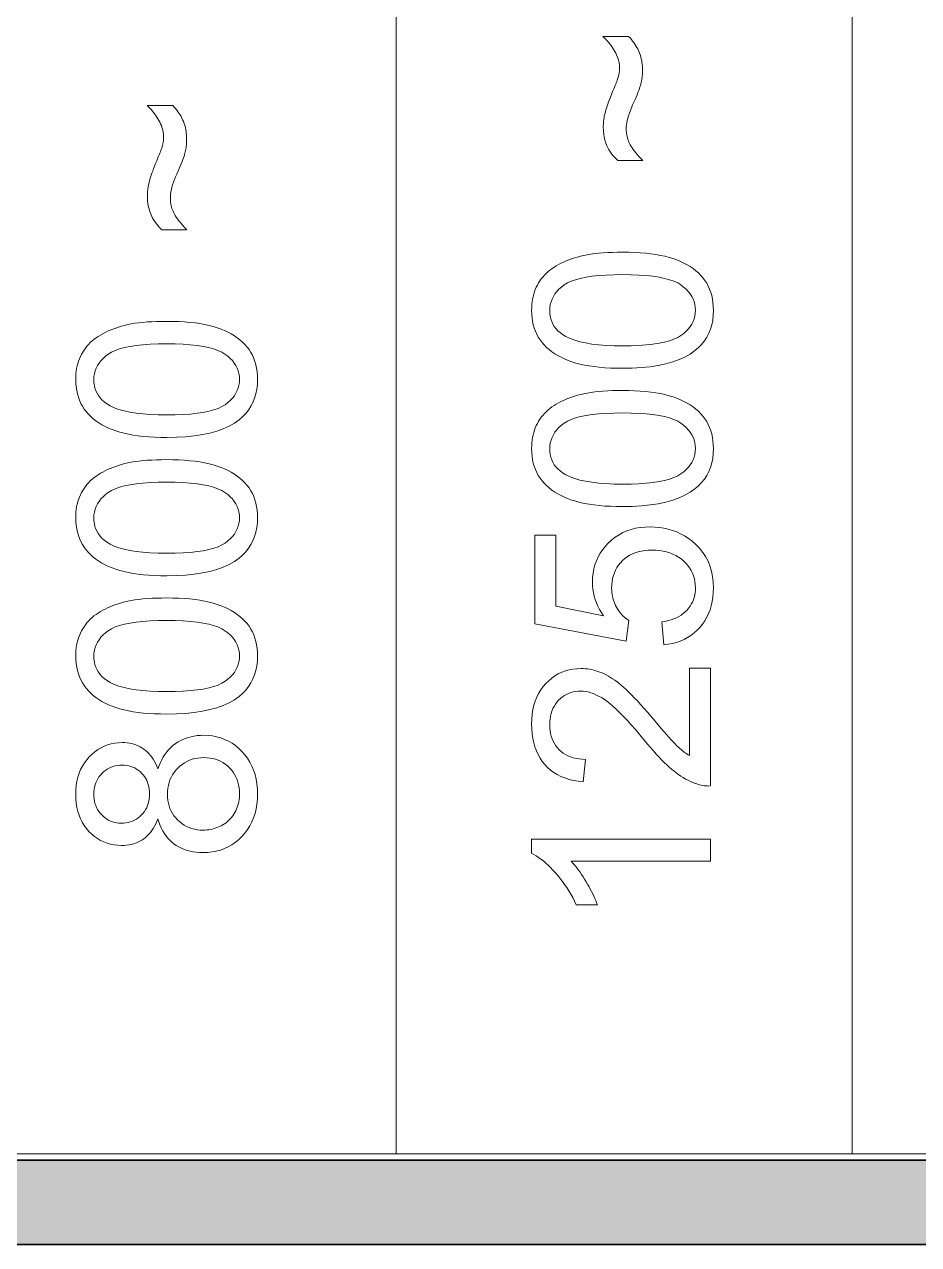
# Model space of a CAD drawing. Extents: x 23 to 417, y 3 to 294.
# Drawn here: x 208.23 to 213.25, y 9.76 to 16.62 of the extents above; entities that cross this region are included whole.
import ezdxf

# ---------------------------------------------------------------- set-up
doc = ezdxf.new("R2010")
doc.units = 0

msp = doc.modelspace()

# ---------------------------------------------------------------- linework, layer by layer
at = {"color": 7, "lineweight": 13}
for p, q in [((210.3165, 10.2717), (210.3165, 50.2717)), ((212.8772, 10.2717), (212.8772, 50.2717)), ((176.4666, 10.2717), (230.8022, 10.2717))]:
    msp.add_line(p, q, dxfattribs=at)
at = {"color": 7, "lineweight": 35}
for p, q in [((30.2375, 10.2375), (409.7625, 10.2375)), ((410.2375, 9.7625), (29.7625, 9.7625))]:
    msp.add_line(p, q, dxfattribs=at)
at = {"color": 7, "lineweight": 13}
for points in [[(211.7012, 15.8515), (211.5614, 15.8515), (211.5458, 15.8664), (211.5319, 15.8823), (211.5196, 15.899), (211.509, 15.9166), (211.5, 15.9351), (211.4926, 15.9545), (211.4869, 15.9748), (211.4828, 15.996), (211.4803, 16.0182), (211.4795, 16.0412), (211.4796, 16.0494), (211.48, 16.0577), (211.4806, 16.0661), (211.4814, 16.0746), (211.4825, 16.0831), (211.4838, 16.0918), (211.4854, 16.1005), (211.4872, 16.1093), (211.4892, 16.1182), (211.4914, 16.1271), (211.4941, 16.1365), (211.4972, 16.1467), (211.5007, 16.1576), (211.5048, 16.1692), (211.5093, 16.1817), (211.5142, 16.1949), (211.5197, 16.2089), (211.5256, 16.2236), (211.532, 16.2391), (211.5388, 16.2554), (211.5427, 16.2645), (211.5462, 16.2732), (211.5495, 16.2815), (211.5525, 16.2892), (211.5552, 16.2965), (211.5577, 16.3034), (211.5599, 16.3097), (211.5618, 16.3156), (211.5634, 16.321), (211.5648, 16.326), (211.5659, 16.3307), (211.567, 16.3354), (211.5679, 16.3401), (211.5687, 16.3448), (211.5694, 16.3496), (211.5699, 16.3543), (211.5704, 16.3591), (211.5707, 16.3638), (211.5708, 16.3686), (211.5709, 16.3734), (211.5706, 16.3823), (211.5699, 16.3912), (211.5685, 16.4002), (211.5667, 16.4093), (211.5643, 16.4185), (211.5613, 16.4277), (211.5579, 16.4369), (211.5539, 16.4463), (211.5494, 16.4557), (211.5443, 16.4651), (211.5388, 16.4745), (211.5331, 16.4837), (211.5271, 16.4926), (211.5208, 16.5013), (211.5143, 16.5099), (211.5075, 16.5182), (211.5004, 16.5263), (211.493, 16.5342), (211.4854, 16.5419), (211.4775, 16.5494), (211.6221, 16.5494), (211.63, 16.5406), (211.6375, 16.5318), (211.6446, 16.5231), (211.6512, 16.5143), (211.6574, 16.5054), (211.6631, 16.4966), (211.6683, 16.4877), (211.6732, 16.4788), (211.6775, 16.4699), (211.6814, 16.461), (211.6849, 16.452), (211.688, 16.4427), (211.6908, 16.4332), (211.6932, 16.4235), (211.6952, 16.4135), (211.6969, 16.4033), (211.6982, 16.393), (211.6991, 16.3823), (211.6996, 16.3715), (211.6998, 16.3604), (211.6997, 16.3523), (211.6994, 16.3442), (211.699, 16.3362), (211.6983, 16.3283), (211.6974, 16.3204), (211.6964, 16.3126), (211.6952, 16.3049), (211.6937, 16.2973), (211.6921, 16.2898), (211.6903, 16.2823), (211.6881, 16.2744), (211.6854, 16.2657), (211.6822, 16.2561), (211.6784, 16.2456), (211.6741, 16.2342), (211.6693, 16.222), (211.6639, 16.2089), (211.658, 16.1949), (211.6516, 16.18), (211.6446, 16.1643), (211.6377, 16.1484), (211.6316, 16.133), (211.6261, 16.1182), (211.6214, 16.1039), (211.6175, 16.0902), (211.6142, 16.077), (211.6117, 16.0643), (211.6099, 16.0522), (211.6088, 16.0406), (211.6084, 16.0296), (211.6086, 16.0209), (211.6092, 16.0123), (211.6101, 16.0038), (211.6114, 15.9955), (211.6131, 15.9872), (211.6152, 15.979), (211.6176, 15.971), (211.6204, 15.963), (211.6236, 15.9551), (211.6272, 15.9474), (211.6313, 15.9395), (211.6362, 15.9312), (211.6417, 15.9226), (211.648, 15.9135), (211.6551, 15.9041), (211.6628, 15.8944), (211.6713, 15.8842), (211.6806, 15.8737), (211.6905, 15.8628)], [(209.1405, 15.4631), (209.0007, 15.4631), (208.9851, 15.478), (208.9712, 15.4938), (208.9589, 15.5105), (208.9483, 15.5281), (208.9393, 15.5466), (208.9319, 15.566), (208.9262, 15.5864), (208.9221, 15.6076), (208.9196, 15.6297), (208.9188, 15.6527), (208.9189, 15.6609), (208.9193, 15.6692), (208.9199, 15.6776), (208.9207, 15.6861), (208.9218, 15.6946), (208.9231, 15.7033), (208.9246, 15.712), (208.9264, 15.7208), (208.9285, 15.7297), (208.9307, 15.7386), (208.9333, 15.748), (208.9364, 15.7582), (208.94, 15.7691), (208.944, 15.7808), (208.9485, 15.7932), (208.9535, 15.8064), (208.959, 15.8204), (208.9649, 15.8351), (208.9713, 15.8506), (208.9781, 15.8669), (208.982, 15.8761), (208.9855, 15.8848), (208.9888, 15.893), (208.9918, 15.9008), (208.9945, 15.9081), (208.997, 15.9149), (208.9991, 15.9212), (209.0011, 15.9271), (209.0027, 15.9325), (209.0041, 15.9375), (209.0052, 15.9422), (209.0063, 15.9469), (209.0072, 15.9516), (209.008, 15.9564), (209.0087, 15.9611), (209.0092, 15.9658), (209.0096, 15.9706), (209.0099, 15.9754), (209.0101, 15.9801), (209.0102, 15.9849), (209.0099, 15.9938), (209.0091, 16.0028), (209.0078, 16.0118), (209.0059, 16.0209), (209.0036, 16.03), (209.0006, 16.0392), (208.9972, 16.0485), (208.9932, 16.0578), (208.9886, 16.0672), (208.9836, 16.0766), (208.9781, 16.086), (208.9724, 16.0952), (208.9664, 16.1041), (208.9601, 16.1129), (208.9536, 16.1214), (208.9468, 16.1297), (208.9397, 16.1378), (208.9323, 16.1457), (208.9247, 16.1534), (208.9167, 16.1609), (209.0614, 16.1609), (209.0693, 16.1521), (209.0768, 16.1434), (209.0839, 16.1346), (209.0905, 16.1258), (209.0967, 16.117), (209.1024, 16.1081), (209.1076, 16.0993), (209.1124, 16.0904), (209.1168, 16.0815), (209.1207, 16.0725), (209.1242, 16.0635), (209.1273, 16.0542), (209.1301, 16.0447), (209.1325, 16.035), (209.1345, 16.0251), (209.1362, 16.0149), (209.1375, 16.0045), (209.1384, 15.9939), (209.1389, 15.983), (209.1391, 15.9719), (209.139, 15.9638), (209.1387, 15.9557), (209.1383, 15.9477), (209.1376, 15.9398), (209.1367, 15.9319), (209.1357, 15.9242), (209.1344, 15.9165), (209.133, 15.9088), (209.1314, 15.9013), (209.1296, 15.8938), (209.1274, 15.886), (209.1247, 15.8772), (209.1214, 15.8676), (209.1177, 15.8571), (209.1134, 15.8457), (209.1085, 15.8335), (209.1032, 15.8204), (209.0973, 15.8064), (209.0908, 15.7915), (209.0839, 15.7758), (209.077, 15.7599), (209.0709, 15.7446), (209.0654, 15.7297), (209.0607, 15.7155), (209.0567, 15.7017), (209.0535, 15.6885), (209.051, 15.6759), (209.0492, 15.6637), (209.0481, 15.6521), (209.0477, 15.6411), (209.0479, 15.6324), (209.0485, 15.6238), (209.0494, 15.6154), (209.0507, 15.607), (209.0524, 15.5987), (209.0545, 15.5906), (209.0569, 15.5825), (209.0597, 15.5745), (209.0629, 15.5667), (209.0665, 15.5589), (209.0706, 15.551), (209.0754, 15.5427), (209.081, 15.5341), (209.0873, 15.5251), (209.0944, 15.5157), (209.1021, 15.5059), (209.1106, 15.4958), (209.1198, 15.4852), (209.1298, 15.4743)], [(211.588, 14.6851), (211.5532, 14.6855), (211.5198, 14.6866), (211.4878, 14.6884), (211.4572, 14.6909), (211.4279, 14.6942), (211.4001, 14.6982), (211.3736, 14.703), (211.3485, 14.7085), (211.3248, 14.7147), (211.3025, 14.7216), (211.2814, 14.7292), (211.2612, 14.7376), (211.2421, 14.7467), (211.2239, 14.7565), (211.2067, 14.767), (211.1906, 14.7782), (211.1754, 14.7901), (211.1612, 14.8027), (211.1479, 14.816), (211.1357, 14.83), (211.1246, 14.8448), (211.1146, 14.8603), (211.1058, 14.8766), (211.0982, 14.8936), (211.0917, 14.9113), (211.0864, 14.9298), (211.0823, 14.949), (211.0794, 14.969), (211.0776, 14.9897), (211.0771, 15.0112), (211.0774, 15.0271), (211.0784, 15.0426), (211.08, 15.0577), (211.0822, 15.0724), (211.0852, 15.0867), (211.0887, 15.1006), (211.0929, 15.1141), (211.0978, 15.1273), (211.1033, 15.14), (211.1095, 15.1524), (211.1162, 15.1643), (211.1236, 15.1758), (211.1315, 15.1869), (211.14, 15.1975), (211.149, 15.2078), (211.1586, 15.2176), (211.1689, 15.227), (211.1796, 15.236), (211.191, 15.2445), (211.2029, 15.2526), (211.2154, 15.2604), (211.2284, 15.2678), (211.2419, 15.2748), (211.256, 15.2815), (211.2706, 15.2879), (211.2857, 15.294), (211.3014, 15.2997), (211.3176, 15.305), (211.3344, 15.31), (211.3516, 15.3147), (211.3698, 15.319), (211.3891, 15.3228), (211.4097, 15.3262), (211.4315, 15.3291), (211.4545, 15.3316), (211.4788, 15.3336), (211.5042, 15.3352), (211.5309, 15.3363), (211.5588, 15.337), (211.588, 15.3372), (211.6225, 15.3368), (211.6557, 15.3358), (211.6875, 15.334), (211.7179, 15.3314), (211.747, 15.3282), (211.7747, 15.3242), (211.8011, 15.3195), (211.8261, 15.3141), (211.8498, 15.3079), (211.8721, 15.3011), (211.8932, 15.2935), (211.9134, 15.2852), (211.9325, 15.2761), (211.9507, 15.2664), (211.9679, 15.256), (211.9841, 15.2448), (211.9994, 15.2329), (212.0136, 15.2203), (212.0269, 15.207), (212.0392, 15.1929), (212.0504, 15.1782), (212.0604, 15.1626), (212.0693, 15.1464), (212.077, 15.1293), (212.0835, 15.1115), (212.0888, 15.093), (212.0929, 15.0736), (212.0958, 15.0536), (212.0976, 15.0327), (212.0982, 15.0112), (212.0972, 14.9829), (212.0941, 14.9558), (212.0889, 14.93), (212.0816, 14.9054), (212.0723, 14.8821), (212.0609, 14.86), (212.0474, 14.8391), (212.0318, 14.8195), (212.0142, 14.8011), (211.9945, 14.784), (211.968, 14.7652), (211.9383, 14.7484), (211.9055, 14.7336), (211.8696, 14.7207), (211.8305, 14.7098), (211.7882, 14.7009), (211.7429, 14.694), (211.6944, 14.6891), (211.6427, 14.6861)], [(211.588, 14.8113), (211.6356, 14.8119), (211.6799, 14.8136), (211.7209, 14.8165), (211.7586, 14.8205), (211.793, 14.8257), (211.8242, 14.832), (211.852, 14.8395), (211.8765, 14.8482), (211.8978, 14.858), (211.9157, 14.8689), (211.9312, 14.8807), (211.9451, 14.8931), (211.9573, 14.9059), (211.9679, 14.9194), (211.9769, 14.9333), (211.9842, 14.9478), (211.9899, 14.9628), (211.994, 14.9784), (211.9964, 14.9945), (211.9972, 15.0112), (211.9964, 15.0278), (211.994, 15.0439), (211.9899, 15.0595), (211.9841, 15.0745), (211.9768, 15.089), (211.9678, 15.103), (211.9571, 15.1164), (211.9449, 15.1292), (211.9309, 15.1416), (211.9154, 15.1534), (211.8974, 15.1643), (211.8761, 15.1741), (211.8515, 15.1828), (211.8237, 15.1903), (211.7926, 15.1966), (211.7582, 15.2018), (211.7206, 15.2058), (211.6796, 15.2087), (211.6354, 15.2104), (211.588, 15.211), (211.5402, 15.2104), (211.4958, 15.2087), (211.4547, 15.2058), (211.4169, 15.2018), (211.3825, 15.1966), (211.3513, 15.1903), (211.3235, 15.1828), (211.299, 15.1741), (211.2778, 15.1643), (211.2599, 15.1534), (211.2444, 15.1416), (211.2306, 15.1292), (211.2185, 15.1162), (211.2079, 15.1027), (211.199, 15.0887), (211.1917, 15.074), (211.186, 15.0588), (211.1819, 15.043), (211.1795, 15.0267), (211.1787, 15.0098), (211.1794, 14.9932), (211.1815, 14.9773), (211.1851, 14.9621), (211.1902, 14.9476), (211.1966, 14.9337), (211.2045, 14.9206), (211.2138, 14.9081), (211.2245, 14.8963), (211.2367, 14.8852), (211.2503, 14.8747), (211.2701, 14.8627), (211.2931, 14.8519), (211.3191, 14.8424), (211.3482, 14.8341), (211.3804, 14.8271), (211.4157, 14.8214), (211.4541, 14.817), (211.4957, 14.8138), (211.5403, 14.8119)], [(209.0273, 14.2966), (208.9925, 14.297), (208.9591, 14.2981), (208.9271, 14.2999), (208.8965, 14.3025), (208.8672, 14.3057), (208.8394, 14.3098), (208.8129, 14.3145), (208.7878, 14.32), (208.7641, 14.3262), (208.7418, 14.3331), (208.7207, 14.3408), (208.7005, 14.3491), (208.6814, 14.3582), (208.6632, 14.368), (208.646, 14.3785), (208.6299, 14.3897), (208.6147, 14.4016), (208.6004, 14.4142), (208.5872, 14.4275), (208.575, 14.4416), (208.5639, 14.4563), (208.5539, 14.4718), (208.5451, 14.4881), (208.5375, 14.5051), (208.531, 14.5228), (208.5257, 14.5413), (208.5216, 14.5605), (208.5187, 14.5805), (208.5169, 14.6012), (208.5163, 14.6227), (208.5167, 14.6386), (208.5176, 14.6541), (208.5193, 14.6692), (208.5215, 14.6839), (208.5244, 14.6982), (208.528, 14.7121), (208.5322, 14.7257), (208.5371, 14.7388), (208.5426, 14.7515), (208.5487, 14.7639), (208.5555, 14.7758), (208.5629, 14.7873), (208.5708, 14.7984), (208.5792, 14.8091), (208.5883, 14.8193), (208.5979, 14.8291), (208.6081, 14.8385), (208.6189, 14.8475), (208.6303, 14.856), (208.6422, 14.8642), (208.6547, 14.8719), (208.6677, 14.8793), (208.6812, 14.8864), (208.6953, 14.8931), (208.7099, 14.8995), (208.725, 14.9055), (208.7407, 14.9112), (208.7569, 14.9165), (208.7736, 14.9216), (208.7909, 14.9262), (208.809, 14.9305), (208.8284, 14.9343), (208.849, 14.9377), (208.8708, 14.9406), (208.8938, 14.9431), (208.9181, 14.9451), (208.9435, 14.9467), (208.9702, 14.9478), (208.9981, 14.9485), (209.0273, 14.9487), (209.0618, 14.9484), (209.0949, 14.9473), (209.1267, 14.9455), (209.1572, 14.943), (209.1863, 14.9397), (209.214, 14.9357), (209.2404, 14.931), (209.2654, 14.9256), (209.2891, 14.9195), (209.3114, 14.9126), (209.3325, 14.905), (209.3526, 14.8967), (209.3718, 14.8877), (209.39, 14.8779), (209.4072, 14.8675), (209.4234, 14.8563), (209.4387, 14.8444), (209.4529, 14.8318), (209.4662, 14.8185), (209.4785, 14.8045), (209.4897, 14.7897), (209.4997, 14.7742), (209.5086, 14.7579), (209.5163, 14.7408), (209.5227, 14.723), (209.528, 14.7045), (209.5322, 14.6852), (209.5351, 14.6651), (209.5369, 14.6443), (209.5375, 14.6227), (209.5365, 14.5944), (209.5333, 14.5673), (209.5282, 14.5415), (209.5209, 14.5169), (209.5116, 14.4936), (209.5002, 14.4715), (209.4867, 14.4506), (209.4711, 14.431), (209.4535, 14.4127), (209.4338, 14.3955), (209.4073, 14.3767), (209.3776, 14.3599), (209.3448, 14.3451), (209.3088, 14.3322), (209.2697, 14.3214), (209.2275, 14.3124), (209.1822, 14.3055), (209.1337, 14.3006), (209.082, 14.2976)], [(209.0273, 14.4228), (209.0749, 14.4234), (209.1192, 14.4251), (209.1602, 14.428), (209.1979, 14.432), (209.2323, 14.4372), (209.2634, 14.4436), (209.2913, 14.4511), (209.3158, 14.4597), (209.3371, 14.4695), (209.355, 14.4805), (209.3705, 14.4923), (209.3844, 14.5046), (209.3966, 14.5175), (209.4072, 14.5309), (209.4162, 14.5448), (209.4235, 14.5593), (209.4292, 14.5744), (209.4333, 14.5899), (209.4357, 14.606), (209.4365, 14.6227), (209.4357, 14.6393), (209.4333, 14.6554), (209.4292, 14.671), (209.4234, 14.686), (209.4161, 14.7005), (209.4071, 14.7145), (209.3964, 14.7279), (209.3841, 14.7408), (209.3702, 14.7531), (209.3547, 14.7649), (209.3367, 14.7759), (209.3154, 14.7857), (209.2908, 14.7943), (209.263, 14.8018), (209.2319, 14.8081), (209.1975, 14.8133), (209.1599, 14.8174), (209.1189, 14.8202), (209.0747, 14.822), (209.0273, 14.8225), (208.9795, 14.822), (208.9351, 14.8202), (208.894, 14.8174), (208.8562, 14.8133), (208.8218, 14.8081), (208.7906, 14.8018), (208.7628, 14.7943), (208.7383, 14.7857), (208.717, 14.7759), (208.6991, 14.7649), (208.6837, 14.7531), (208.6699, 14.7407), (208.6577, 14.7278), (208.6472, 14.7143), (208.6383, 14.7002), (208.631, 14.6855), (208.6253, 14.6703), (208.6212, 14.6546), (208.6188, 14.6382), (208.618, 14.6213), (208.6187, 14.6047), (208.6208, 14.5888), (208.6244, 14.5736), (208.6294, 14.5591), (208.6359, 14.5453), (208.6438, 14.5321), (208.6531, 14.5196), (208.6638, 14.5078), (208.676, 14.4967), (208.6896, 14.4863), (208.7094, 14.4742), (208.7324, 14.4634), (208.7584, 14.4539), (208.7875, 14.4457), (208.8197, 14.4387), (208.855, 14.433), (208.8934, 14.4285), (208.935, 14.4254), (208.9796, 14.4235)], [(211.588, 13.9082), (211.5532, 13.9085), (211.5198, 13.9096), (211.4878, 13.9114), (211.4572, 13.914), (211.4279, 13.9173), (211.4001, 13.9213), (211.3736, 13.926), (211.3485, 13.9315), (211.3248, 13.9377), (211.3025, 13.9446), (211.2814, 13.9523), (211.2612, 13.9607), (211.2421, 13.9697), (211.2239, 13.9795), (211.2067, 13.99), (211.1906, 14.0012), (211.1754, 14.0131), (211.1612, 14.0257), (211.1479, 14.0391), (211.1357, 14.0531), (211.1246, 14.0679), (211.1146, 14.0834), (211.1058, 14.0996), (211.0982, 14.1166), (211.0917, 14.1344), (211.0864, 14.1528), (211.0823, 14.1721), (211.0794, 14.192), (211.0776, 14.2128), (211.0771, 14.2342), (211.0774, 14.2501), (211.0784, 14.2656), (211.08, 14.2807), (211.0822, 14.2954), (211.0852, 14.3098), (211.0887, 14.3237), (211.0929, 14.3372), (211.0978, 14.3503), (211.1033, 14.3631), (211.1095, 14.3754), (211.1162, 14.3873), (211.1236, 14.3988), (211.1315, 14.4099), (211.14, 14.4206), (211.149, 14.4308), (211.1586, 14.4406), (211.1689, 14.45), (211.1796, 14.459), (211.191, 14.4676), (211.2029, 14.4757), (211.2154, 14.4834), (211.2284, 14.4908), (211.2419, 14.4979), (211.256, 14.5046), (211.2706, 14.511), (211.2857, 14.517), (211.3014, 14.5227), (211.3176, 14.5281), (211.3344, 14.5331), (211.3516, 14.5378), (211.3698, 14.542), (211.3891, 14.5459), (211.4097, 14.5492), (211.4315, 14.5522), (211.4545, 14.5546), (211.4788, 14.5567), (211.5042, 14.5582), (211.5309, 14.5594), (211.5588, 14.56), (211.588, 14.5603), (211.6225, 14.5599), (211.6557, 14.5588), (211.6875, 14.557), (211.7179, 14.5545), (211.747, 14.5512), (211.7747, 14.5473), (211.8011, 14.5426), (211.8261, 14.5371), (211.8498, 14.531), (211.8721, 14.5241), (211.8932, 14.5165), (211.9134, 14.5082), (211.9325, 14.4992), (211.9507, 14.4895), (211.9679, 14.479), (211.9841, 14.4678), (211.9994, 14.456), (212.0136, 14.4433), (212.0269, 14.43), (212.0392, 14.416), (212.0504, 14.4012), (212.0604, 14.3857), (212.0693, 14.3694), (212.077, 14.3524), (212.0835, 14.3346), (212.0888, 14.316), (212.0929, 14.2967), (212.0958, 14.2766), (212.0976, 14.2558), (212.0982, 14.2342), (212.0972, 14.2059), (212.0941, 14.1788), (212.0889, 14.153), (212.0816, 14.1285), (212.0723, 14.1051), (212.0609, 14.083), (212.0474, 14.0622), (212.0318, 14.0426), (212.0142, 14.0242), (211.9945, 14.0071), (211.968, 13.9883), (211.9383, 13.9715), (211.9055, 13.9566), (211.8696, 13.9438), (211.8305, 13.9329), (211.7882, 13.924), (211.7429, 13.9171), (211.6944, 13.9121), (211.6427, 13.9091)], [(211.588, 14.0343), (211.6356, 14.0349), (211.6799, 14.0367), (211.7209, 14.0395), (211.7586, 14.0436), (211.793, 14.0488), (211.8242, 14.0551), (211.852, 14.0626), (211.8765, 14.0712), (211.8978, 14.081), (211.9157, 14.092), (211.9312, 14.1038), (211.9451, 14.1161), (211.9573, 14.129), (211.9679, 14.1424), (211.9769, 14.1564), (211.9842, 14.1709), (211.9899, 14.1859), (211.994, 14.2015), (211.9964, 14.2176), (211.9972, 14.2342), (211.9964, 14.2509), (211.994, 14.267), (211.9899, 14.2825), (211.9841, 14.2976), (211.9768, 14.3121), (211.9678, 14.326), (211.9571, 14.3394), (211.9449, 14.3523), (211.9309, 14.3646), (211.9154, 14.3764), (211.8974, 14.3874), (211.8761, 14.3972), (211.8515, 14.4058), (211.8237, 14.4133), (211.7926, 14.4197), (211.7582, 14.4249), (211.7206, 14.4289), (211.6796, 14.4318), (211.6354, 14.4335), (211.588, 14.4341), (211.5402, 14.4335), (211.4958, 14.4318), (211.4547, 14.4289), (211.4169, 14.4249), (211.3825, 14.4197), (211.3513, 14.4133), (211.3235, 14.4058), (211.299, 14.3972), (211.2778, 14.3874), (211.2599, 14.3764), (211.2444, 14.3646), (211.2306, 14.3522), (211.2185, 14.3393), (211.2079, 14.3258), (211.199, 14.3117), (211.1917, 14.2971), (211.186, 14.2819), (211.1819, 14.2661), (211.1795, 14.2498), (211.1787, 14.2328), (211.1794, 14.2163), (211.1815, 14.2004), (211.1851, 14.1852), (211.1902, 14.1706), (211.1966, 14.1568), (211.2045, 14.1436), (211.2138, 14.1311), (211.2245, 14.1193), (211.2367, 14.1082), (211.2503, 14.0978), (211.2701, 14.0857), (211.2931, 14.0749), (211.3191, 14.0654), (211.3482, 14.0572), (211.3804, 14.0502), (211.4157, 14.0445), (211.4541, 14.0401), (211.4957, 14.0369), (211.5403, 14.035)], [(209.0273, 13.5197), (208.9925, 13.52), (208.9591, 13.5211), (208.9271, 13.523), (208.8965, 13.5255), (208.8672, 13.5288), (208.8394, 13.5328), (208.8129, 13.5376), (208.7878, 13.543), (208.7641, 13.5492), (208.7418, 13.5562), (208.7207, 13.5638), (208.7005, 13.5722), (208.6814, 13.5813), (208.6632, 13.591), (208.646, 13.6015), (208.6299, 13.6127), (208.6147, 13.6246), (208.6004, 13.6373), (208.5872, 13.6506), (208.575, 13.6646), (208.5639, 13.6794), (208.5539, 13.6949), (208.5451, 13.7112), (208.5375, 13.7282), (208.531, 13.7459), (208.5257, 13.7644), (208.5216, 13.7836), (208.5187, 13.8036), (208.5169, 13.8243), (208.5163, 13.8457), (208.5167, 13.8616), (208.5176, 13.8771), (208.5193, 13.8923), (208.5215, 13.907), (208.5244, 13.9213), (208.528, 13.9352), (208.5322, 13.9487), (208.5371, 13.9619), (208.5426, 13.9746), (208.5487, 13.9869), (208.5555, 13.9989), (208.5629, 14.0104), (208.5708, 14.0215), (208.5792, 14.0321), (208.5883, 14.0424), (208.5979, 14.0522), (208.6081, 14.0616), (208.6189, 14.0705), (208.6303, 14.0791), (208.6422, 14.0872), (208.6547, 14.095), (208.6677, 14.1024), (208.6812, 14.1094), (208.6953, 14.1161), (208.7099, 14.1225), (208.725, 14.1285), (208.7407, 14.1342), (208.7569, 14.1396), (208.7736, 14.1446), (208.7909, 14.1493), (208.809, 14.1536), (208.8284, 14.1574), (208.849, 14.1608), (208.8708, 14.1637), (208.8938, 14.1662), (208.9181, 14.1682), (208.9435, 14.1698), (208.9702, 14.1709), (208.9981, 14.1716), (209.0273, 14.1718), (209.0618, 14.1714), (209.0949, 14.1703), (209.1267, 14.1685), (209.1572, 14.166), (209.1863, 14.1628), (209.214, 14.1588), (209.2404, 14.1541), (209.2654, 14.1487), (209.2891, 14.1425), (209.3114, 14.1356), (209.3325, 14.1281), (209.3526, 14.1197), (209.3718, 14.1107), (209.39, 14.101), (209.4072, 14.0905), (209.4234, 14.0794), (209.4387, 14.0675), (209.4529, 14.0549), (209.4662, 14.0416), (209.4785, 14.0275), (209.4897, 14.0128), (209.4997, 13.9972), (209.5086, 13.9809), (209.5163, 13.9639), (209.5227, 13.9461), (209.528, 13.9275), (209.5322, 13.9082), (209.5351, 13.8882), (209.5369, 13.8673), (209.5375, 13.8457), (209.5365, 13.8174), (209.5333, 13.7904), (209.5282, 13.7646), (209.5209, 13.74), (209.5116, 13.7166), (209.5002, 13.6946), (209.4867, 13.6737), (209.4711, 13.6541), (209.4535, 13.6357), (209.4338, 13.6186), (209.4073, 13.5998), (209.3776, 13.583), (209.3448, 13.5681), (209.3088, 13.5553), (209.2697, 13.5444), (209.2275, 13.5355), (209.1822, 13.5286), (209.1337, 13.5236), (209.082, 13.5207)], [(209.0273, 13.6459), (209.0749, 13.6465), (209.1192, 13.6482), (209.1602, 13.6511), (209.1979, 13.6551), (209.2323, 13.6603), (209.2634, 13.6666), (209.2913, 13.6741), (209.3158, 13.6828), (209.3371, 13.6926), (209.355, 13.7035), (209.3705, 13.7153), (209.3844, 13.7276), (209.3966, 13.7405), (209.4072, 13.7539), (209.4162, 13.7679), (209.4235, 13.7824), (209.4292, 13.7974), (209.4333, 13.813), (209.4357, 13.8291), (209.4365, 13.8457), (209.4357, 13.8624), (209.4333, 13.8785), (209.4292, 13.8941), (209.4234, 13.9091), (209.4161, 13.9236), (209.4071, 13.9375), (209.3964, 13.951), (209.3841, 13.9638), (209.3702, 13.9762), (209.3547, 13.988), (209.3367, 13.9989), (209.3154, 14.0087), (209.2908, 14.0174), (209.263, 14.0249), (209.2319, 14.0312), (209.1975, 14.0364), (209.1599, 14.0404), (209.1189, 14.0433), (209.0747, 14.045), (209.0273, 14.0456), (208.9795, 14.045), (208.9351, 14.0433), (208.894, 14.0404), (208.8562, 14.0364), (208.8218, 14.0312), (208.7906, 14.0249), (208.7628, 14.0174), (208.7383, 14.0087), (208.717, 13.9989), (208.6991, 13.988), (208.6837, 13.9762), (208.6699, 13.9638), (208.6577, 13.9508), (208.6472, 13.9373), (208.6383, 13.9232), (208.631, 13.9086), (208.6253, 13.8934), (208.6212, 13.8776), (208.6188, 13.8613), (208.618, 13.8444), (208.6187, 13.8278), (208.6208, 13.8119), (208.6244, 13.7967), (208.6294, 13.7822), (208.6359, 13.7683), (208.6438, 13.7552), (208.6531, 13.7427), (208.6638, 13.7309), (208.676, 13.7197), (208.6896, 13.7093), (208.7094, 13.6973), (208.7324, 13.6865), (208.7584, 13.677), (208.7875, 13.6687), (208.8197, 13.6617), (208.855, 13.656), (208.8934, 13.6516), (208.935, 13.6484), (208.9796, 13.6465)], [(211.8192, 13.1312), (211.8083, 13.2601), (211.8267, 13.2634), (211.8441, 13.2674), (211.8606, 13.2721), (211.8761, 13.2776), (211.8907, 13.2839), (211.9044, 13.2909), (211.9172, 13.2987), (211.929, 13.3073), (211.9399, 13.3166), (211.9498, 13.3266), (211.9588, 13.3373), (211.9669, 13.3484), (211.974, 13.3599), (211.9802, 13.3718), (211.9854, 13.3842), (211.9897, 13.397), (211.993, 13.4102), (211.9953, 13.4239), (211.9968, 13.438), (211.9972, 13.4525), (211.9966, 13.47), (211.9946, 13.4869), (211.9912, 13.5032), (211.9865, 13.5191), (211.9805, 13.5343), (211.9732, 13.5491), (211.9645, 13.5633), (211.9545, 13.5769), (211.9431, 13.59), (211.9304, 13.6026), (211.9166, 13.6142), (211.9019, 13.6247), (211.8864, 13.6339), (211.8699, 13.6418), (211.8526, 13.6486), (211.8345, 13.6541), (211.8154, 13.6584), (211.7955, 13.6615), (211.7747, 13.6633), (211.753, 13.6639), (211.7325, 13.6634), (211.7128, 13.6616), (211.694, 13.6586), (211.6761, 13.6545), (211.6591, 13.6492), (211.6429, 13.6427), (211.6277, 13.635), (211.6133, 13.6262), (211.5999, 13.6162), (211.5873, 13.6049), (211.5757, 13.5928), (211.5654, 13.5799), (211.5563, 13.5663), (211.5484, 13.5519), (211.5417, 13.5368), (211.5363, 13.521), (211.532, 13.5045), (211.529, 13.4872), (211.5272, 13.4692), (211.5266, 13.4504), (211.5268, 13.4387), (211.5276, 13.4272), (211.529, 13.4159), (211.5309, 13.4048), (211.5333, 13.394), (211.5363, 13.3834), (211.5398, 13.373), (211.5438, 13.3629), (211.5484, 13.353), (211.5535, 13.3433), (211.5591, 13.334), (211.5649, 13.3251), (211.5711, 13.3165), (211.5776, 13.3084), (211.5845, 13.3007), (211.5916, 13.2934), (211.5991, 13.2865), (211.6069, 13.28), (211.615, 13.274), (211.6234, 13.2683), (211.6084, 13.153), (211.0948, 13.2499), (211.0948, 13.7472), (211.2121, 13.7472), (211.2121, 13.3481), (211.4809, 13.2942), (211.4689, 13.3123), (211.4583, 13.3306), (211.4489, 13.3491), (211.4407, 13.3677), (211.4338, 13.3865), (211.4282, 13.4055), (211.4238, 13.4246), (211.4206, 13.444), (211.4187, 13.4635), (211.4181, 13.4832), (211.419, 13.509), (211.4218, 13.5339), (211.4263, 13.5581), (211.4326, 13.5814), (211.4408, 13.6039), (211.4508, 13.6256), (211.4626, 13.6465), (211.4762, 13.6665), (211.4916, 13.6858), (211.5088, 13.7042), (211.5275, 13.7213), (211.5472, 13.7366), (211.5679, 13.7501), (211.5897, 13.7618), (211.6125, 13.7717), (211.6364, 13.7798), (211.6613, 13.7861), (211.6872, 13.7906), (211.7141, 13.7933), (211.7421, 13.7942), (211.7689, 13.7934), (211.795, 13.7911), (211.8203, 13.7871), (211.8448, 13.7816), (211.8687, 13.7745), (211.8918, 13.7658), (211.9141, 13.7555), (211.9357, 13.7436), (211.9566, 13.7301), (211.9768, 13.7151), (211.9998, 13.6952), (212.0205, 13.6738), (212.0387, 13.6511), (212.0545, 13.6269), (212.0678, 13.6014), (212.0788, 13.5744), (212.0873, 13.546), (212.0933, 13.5163), (212.097, 13.4851), (212.0982, 13.4525), (212.0974, 13.4257), (212.0951, 13.3999), (212.0913, 13.3751), (212.086, 13.3514), (212.0791, 13.3286), (212.0707, 13.3068), (212.0608, 13.2861), (212.0493, 13.2663), (212.0363, 13.2475), (212.0218, 13.2298), (212.006, 13.2133), (211.9892, 13.1982), (211.9715, 13.1847), (211.9527, 13.1726), (211.933, 13.162), (211.9122, 13.1529), (211.8904, 13.1452), (211.8677, 13.1391), (211.8439, 13.1344)], [(209.0273, 12.7427), (208.9925, 12.7431), (208.9591, 12.7442), (208.9271, 12.746), (208.8965, 12.7486), (208.8672, 12.7519), (208.8394, 12.7559), (208.8129, 12.7606), (208.7878, 12.7661), (208.7641, 12.7723), (208.7418, 12.7792), (208.7207, 12.7869), (208.7005, 12.7952), (208.6814, 12.8043), (208.6632, 12.8141), (208.646, 12.8246), (208.6299, 12.8358), (208.6147, 12.8477), (208.6004, 12.8603), (208.5872, 12.8736), (208.575, 12.8877), (208.5639, 12.9025), (208.5539, 12.918), (208.5451, 12.9342), (208.5375, 12.9512), (208.531, 12.9689), (208.5257, 12.9874), (208.5216, 13.0067), (208.5187, 13.0266), (208.5169, 13.0473), (208.5163, 13.0688), (208.5167, 13.0847), (208.5176, 13.1002), (208.5193, 13.1153), (208.5215, 13.13), (208.5244, 13.1443), (208.528, 13.1583), (208.5322, 13.1718), (208.5371, 13.1849), (208.5426, 13.1977), (208.5487, 13.21), (208.5555, 13.2219), (208.5629, 13.2334), (208.5708, 13.2445), (208.5792, 13.2552), (208.5883, 13.2654), (208.5979, 13.2752), (208.6081, 13.2846), (208.6189, 13.2936), (208.6303, 13.3021), (208.6422, 13.3103), (208.6547, 13.318), (208.6677, 13.3254), (208.6812, 13.3325), (208.6953, 13.3392), (208.7099, 13.3456), (208.725, 13.3516), (208.7407, 13.3573), (208.7569, 13.3627), (208.7736, 13.3677), (208.7909, 13.3723), (208.809, 13.3766), (208.8284, 13.3804), (208.849, 13.3838), (208.8708, 13.3867), (208.8938, 13.3892), (208.9181, 13.3912), (208.9435, 13.3928), (208.9702, 13.394), (208.9981, 13.3946), (209.0273, 13.3949), (209.0618, 13.3945), (209.0949, 13.3934), (209.1267, 13.3916), (209.1572, 13.3891), (209.1863, 13.3858), (209.214, 13.3818), (209.2404, 13.3771), (209.2654, 13.3717), (209.2891, 13.3656), (209.3114, 13.3587), (209.3325, 13.3511), (209.3526, 13.3428), (209.3718, 13.3338), (209.39, 13.324), (209.4072, 13.3136), (209.4234, 13.3024), (209.4387, 13.2905), (209.4529, 13.2779), (209.4662, 13.2646), (209.4785, 13.2506), (209.4897, 13.2358), (209.4997, 13.2203), (209.5086, 13.204), (209.5163, 13.187), (209.5227, 13.1692), (209.528, 13.1506), (209.5322, 13.1313), (209.5351, 13.1112), (209.5369, 13.0904), (209.5375, 13.0688), (209.5365, 13.0405), (209.5333, 13.0134), (209.5282, 12.9876), (209.5209, 12.963), (209.5116, 12.9397), (209.5002, 12.9176), (209.4867, 12.8968), (209.4711, 12.8771), (209.4535, 12.8588), (209.4338, 12.8416), (209.4073, 12.8229), (209.3776, 12.806), (209.3448, 12.7912), (209.3088, 12.7783), (209.2697, 12.7675), (209.2275, 12.7586), (209.1822, 12.7516), (209.1337, 12.7467), (209.082, 12.7437)], [(209.0273, 12.8689), (209.0749, 12.8695), (209.1192, 12.8712), (209.1602, 12.8741), (209.1979, 12.8782), (209.2323, 12.8833), (209.2634, 12.8897), (209.2913, 12.8972), (209.3158, 12.9058), (209.3371, 12.9156), (209.355, 12.9266), (209.3705, 12.9384), (209.3844, 12.9507), (209.3966, 12.9636), (209.4072, 12.977), (209.4162, 12.9909), (209.4235, 13.0054), (209.4292, 13.0205), (209.4333, 13.036), (209.4357, 13.0521), (209.4365, 13.0688), (209.4357, 13.0854), (209.4333, 13.1015), (209.4292, 13.1171), (209.4234, 13.1321), (209.4161, 13.1466), (209.4071, 13.1606), (209.3964, 13.174), (209.3841, 13.1869), (209.3702, 13.1992), (209.3547, 13.211), (209.3367, 13.222), (209.3154, 13.2318), (209.2908, 13.2404), (209.263, 13.2479), (209.2319, 13.2542), (209.1975, 13.2594), (209.1599, 13.2635), (209.1189, 13.2664), (209.0747, 13.2681), (209.0273, 13.2687), (208.9795, 13.2681), (208.9351, 13.2664), (208.894, 13.2635), (208.8562, 13.2594), (208.8218, 13.2542), (208.7906, 13.2479), (208.7628, 13.2404), (208.7383, 13.2318), (208.717, 13.222), (208.6991, 13.211), (208.6837, 13.1992), (208.6699, 13.1868), (208.6577, 13.1739), (208.6472, 13.1604), (208.6383, 13.1463), (208.631, 13.1317), (208.6253, 13.1165), (208.6212, 13.1007), (208.6188, 13.0843), (208.618, 13.0674), (208.6187, 13.0509), (208.6208, 13.035), (208.6244, 13.0197), (208.6294, 13.0052), (208.6359, 12.9914), (208.6438, 12.9782), (208.6531, 12.9657), (208.6638, 12.9539), (208.676, 12.9428), (208.6896, 12.9324), (208.7094, 12.9203), (208.7324, 12.9095), (208.7584, 12.9), (208.7875, 12.8918), (208.8197, 12.8848), (208.855, 12.8791), (208.8934, 12.8746), (208.935, 12.8715), (208.9796, 12.8696)], [(211.9631, 12.9996), (212.0811, 12.9996), (212.0811, 12.3386), (212.0723, 12.3385), (212.0636, 12.3387), (212.0549, 12.3393), (212.0462, 12.3402), (212.0377, 12.3415), (212.0292, 12.3431), (212.0207, 12.345), (212.0124, 12.3473), (212.0041, 12.3499), (211.9959, 12.3529), (211.9824, 12.3583), (211.9689, 12.3642), (211.9556, 12.3708), (211.9422, 12.3779), (211.9289, 12.3857), (211.9156, 12.3941), (211.9023, 12.4031), (211.8891, 12.4127), (211.876, 12.4229), (211.8629, 12.4337), (211.8496, 12.4453), (211.8358, 12.4579), (211.8217, 12.4715), (211.8072, 12.4861), (211.7923, 12.5017), (211.7769, 12.5182), (211.7612, 12.5358), (211.745, 12.5543), (211.7284, 12.5739), (211.7114, 12.5944), (211.6852, 12.6259), (211.6602, 12.6554), (211.6362, 12.6827), (211.6134, 12.7079), (211.5916, 12.731), (211.571, 12.7519), (211.5515, 12.7708), (211.5331, 12.7876), (211.5158, 12.8022), (211.4996, 12.8147), (211.4841, 12.8256), (211.4687, 12.8353), (211.4535, 12.8439), (211.4385, 12.8514), (211.4237, 12.8577), (211.409, 12.8628), (211.3945, 12.8668), (211.3801, 12.8697), (211.366, 12.8714), (211.3519, 12.872), (211.3376, 12.8715), (211.3237, 12.8699), (211.3102, 12.8673), (211.2972, 12.8636), (211.2847, 12.859), (211.2726, 12.8532), (211.261, 12.8464), (211.2498, 12.8386), (211.2391, 12.8297), (211.2288, 12.8198), (211.2193, 12.8091), (211.2108, 12.7977), (211.2033, 12.7857), (211.1967, 12.773), (211.1912, 12.7597), (211.1867, 12.7458), (211.1832, 12.7312), (211.1807, 12.716), (211.1792, 12.7002), (211.1787, 12.6837), (211.1792, 12.6664), (211.1808, 12.6497), (211.1835, 12.6337), (211.1872, 12.6185), (211.192, 12.6039), (211.1978, 12.5901), (211.2048, 12.577), (211.2127, 12.5646), (211.2218, 12.5528), (211.2319, 12.5418), (211.243, 12.5317), (211.2548, 12.5227), (211.2675, 12.5147), (211.281, 12.5077), (211.2953, 12.5018), (211.3105, 12.4969), (211.3264, 12.4931), (211.3432, 12.4903), (211.3608, 12.4886), (211.3792, 12.488), (211.3663, 12.3618), (211.3387, 12.3651), (211.3125, 12.3698), (211.2876, 12.376), (211.2641, 12.3836), (211.2419, 12.3926), (211.221, 12.4031), (211.2015, 12.415), (211.1833, 12.4283), (211.1665, 12.4431), (211.1511, 12.4593), (211.137, 12.4768), (211.1244, 12.4955), (211.1133, 12.5153), (211.1037, 12.5363), (211.0956, 12.5584), (211.0889, 12.5817), (211.0837, 12.6061), (211.08, 12.6318), (211.0778, 12.6585), (211.0771, 12.6865), (211.0779, 12.7146), (211.0802, 12.7416), (211.0842, 12.7674), (211.0898, 12.792), (211.097, 12.8154), (211.1058, 12.8376), (211.1162, 12.8585), (211.1281, 12.8783), (211.1417, 12.8969), (211.1569, 12.9143), (211.1732, 12.9302), (211.1903, 12.9445), (211.2082, 12.9571), (211.2268, 12.968), (211.2462, 12.9772), (211.2664, 12.9848), (211.2873, 12.9906), (211.309, 12.9948), (211.3315, 12.9974), (211.3547, 12.9982), (211.3667, 12.9979), (211.3786, 12.9972), (211.3905, 12.996), (211.4024, 12.9943), (211.4142, 12.9921), (211.426, 12.9894), (211.4377, 12.9862), (211.4494, 12.9825), (211.4611, 12.9783), (211.4727, 12.9736), (211.4843, 12.9684), (211.4961, 12.9625), (211.508, 12.956), (211.5201, 12.9488), (211.5322, 12.941), (211.5445, 12.9325), (211.5569, 12.9234), (211.5694, 12.9136), (211.582, 12.9032), (211.5948, 12.8921), (211.6081, 12.88), (211.6223, 12.8663), (211.6376, 12.8512), (211.6537, 12.8345), (211.6709, 12.8163), (211.6889, 12.7966), (211.7079, 12.7754), (211.7279, 12.7527), (211.7489, 12.7285), (211.7708, 12.7028), (211.7887, 12.6815), (211.8055, 12.6618), (211.8211, 12.6437), (211.8354, 12.6271), (211.8486, 12.6121), (211.8606, 12.5987), (211.8714, 12.5869), (211.881, 12.5767), (211.8894, 12.568), (211.8966, 12.5609), (211.9032, 12.5548), (211.9099, 12.5488), (211.9165, 12.5431), (211.9232, 12.5376), (211.9298, 12.5323), (211.9364, 12.5272), (211.9431, 12.5224), (211.9498, 12.5177), (211.9565, 12.5133), (211.9631, 12.5091)], [(208.9781, 12.1547), (208.9723, 12.1399), (208.966, 12.1258), (208.9592, 12.1125), (208.952, 12.1), (208.9442, 12.0882), (208.936, 12.0773), (208.9273, 12.0672), (208.9181, 12.0578), (208.9085, 12.0493), (208.8983, 12.0415), (208.8878, 12.0345), (208.8768, 12.0282), (208.8654, 12.0227), (208.8536, 12.0179), (208.8414, 12.0139), (208.8288, 12.0106), (208.8157, 12.008), (208.8023, 12.0061), (208.7884, 12.005), (208.7742, 12.0047), (208.7527, 12.0055), (208.7319, 12.0078), (208.7118, 12.0117), (208.6924, 12.0172), (208.6737, 12.0243), (208.6557, 12.0329), (208.6384, 12.0431), (208.6218, 12.0549), (208.6059, 12.0682), (208.5907, 12.0831), (208.5766, 12.0993), (208.5639, 12.1166), (208.5528, 12.1349), (208.5431, 12.1542), (208.5349, 12.1745), (208.5282, 12.1959), (208.523, 12.2183), (208.5193, 12.2418), (208.5171, 12.2663), (208.5163, 12.2918), (208.5171, 12.3175), (208.5194, 12.3422), (208.5232, 12.3658), (208.5285, 12.3884), (208.5354, 12.41), (208.5437, 12.4306), (208.5536, 12.4501), (208.565, 12.4687), (208.5779, 12.4862), (208.5924, 12.5026), (208.6079, 12.5178), (208.6241, 12.5314), (208.641, 12.5433), (208.6585, 12.5537), (208.6767, 12.5625), (208.6956, 12.5697), (208.7151, 12.5753), (208.7353, 12.5792), (208.7561, 12.5816), (208.7776, 12.5824), (208.7913, 12.5821), (208.8047, 12.581), (208.8177, 12.5792), (208.8304, 12.5766), (208.8427, 12.5733), (208.8546, 12.5693), (208.8661, 12.5646), (208.8773, 12.5591), (208.8882, 12.5529), (208.8987, 12.5459), (208.9087, 12.5383), (208.9183, 12.5298), (208.9275, 12.5206), (208.9361, 12.5107), (208.9443, 12.5), (208.952, 12.4885), (208.9592, 12.4763), (208.966, 12.4633), (208.9723, 12.4496), (208.9781, 12.4351), (208.9845, 12.4531), (208.9916, 12.4702), (208.9995, 12.4864), (209.008, 12.5017), (209.0174, 12.5162), (209.0274, 12.5298), (209.0382, 12.5425), (209.0497, 12.5543), (209.062, 12.5652), (209.075, 12.5753), (209.0886, 12.5844), (209.1028, 12.5926), (209.1174, 12.5998), (209.1326, 12.6061), (209.1483, 12.6113), (209.1646, 12.6157), (209.1813, 12.619), (209.1985, 12.6214), (209.2163, 12.6229), (209.2346, 12.6234), (209.2599, 12.6225), (209.2843, 12.6197), (209.3079, 12.6152), (209.3307, 12.6088), (209.3526, 12.6007), (209.3738, 12.5907), (209.3941, 12.5789), (209.4136, 12.5653), (209.4323, 12.5499), (209.4502, 12.5326), (209.4668, 12.5139), (209.4816, 12.4941), (209.4947, 12.4731), (209.5061, 12.4509), (209.5157, 12.4276), (209.5235, 12.4031), (209.5296, 12.3776), (209.534, 12.3508), (209.5366, 12.3229), (209.5375, 12.2939), (209.5366, 12.2649), (209.534, 12.237), (209.5296, 12.2102), (209.5235, 12.1846), (209.5156, 12.1602), (209.5059, 12.1369), (209.4945, 12.1147), (209.4814, 12.0937), (209.4665, 12.0739), (209.4498, 12.0552), (209.4319, 12.0379), (209.413, 12.0225), (209.3933, 12.0089), (209.3728, 11.9971), (209.3513, 11.9871), (209.3291, 11.9789), (209.3059, 11.9726), (209.2819, 11.9681), (209.257, 11.9653), (209.2312, 11.9644), (209.212, 11.9649), (209.1935, 11.9664), (209.1755, 11.9689), (209.1582, 11.9723), (209.1416, 11.9768), (209.1256, 11.9822), (209.1102, 11.9887), (209.0954, 11.9961), (209.0813, 12.0045), (209.0678, 12.0139), (209.0551, 12.0242), (209.0432, 12.0353), (209.0321, 12.0473), (209.0219, 12.0602), (209.0125, 12.0738), (209.004, 12.0883), (208.9962, 12.1037), (208.9894, 12.1199), (208.9833, 12.1369)], [(209.2319, 12.0906), (209.2424, 12.0909), (209.2528, 12.0916), (209.2631, 12.0929), (209.2734, 12.0946), (209.2836, 12.0968), (209.2937, 12.0996), (209.3038, 12.1028), (209.3138, 12.1066), (209.3237, 12.1108), (209.3335, 12.1155), (209.3431, 12.1207), (209.3523, 12.1264), (209.361, 12.1326), (209.3693, 12.1393), (209.3771, 12.1465), (209.3845, 12.1541), (209.3914, 12.1622), (209.3979, 12.1709), (209.404, 12.1799), (209.4096, 12.1895), (209.4147, 12.1994), (209.4193, 12.2095), (209.4233, 12.2197), (209.4268, 12.23), (209.4298, 12.2405), (209.4322, 12.2512), (209.4341, 12.262), (209.4355, 12.2729), (209.4363, 12.284), (209.4365, 12.2953), (209.436, 12.3126), (209.4343, 12.3292), (209.4314, 12.3453), (209.4275, 12.3607), (209.4224, 12.3756), (209.4162, 12.3898), (209.4088, 12.4034), (209.4003, 12.4164), (209.3907, 12.4288), (209.3799, 12.4406), (209.3683, 12.4514), (209.356, 12.4612), (209.3432, 12.4698), (209.3297, 12.4772), (209.3156, 12.4835), (209.3009, 12.4887), (209.2856, 12.4927), (209.2697, 12.4956), (209.2531, 12.4973), (209.236, 12.4979), (209.2186, 12.4973), (209.2017, 12.4955), (209.1855, 12.4925), (209.17, 12.4884), (209.155, 12.4831), (209.1406, 12.4766), (209.1269, 12.4689), (209.1137, 12.4601), (209.1012, 12.4501), (209.0893, 12.4388), (209.0783, 12.4268), (209.0685, 12.4141), (209.0598, 12.4008), (209.0522, 12.3869), (209.0458, 12.3724), (209.0406, 12.3574), (209.0366, 12.3417), (209.0337, 12.3255), (209.0319, 12.3086), (209.0313, 12.2912), (209.0319, 12.2741), (209.0336, 12.2577), (209.0365, 12.2419), (209.0405, 12.2266), (209.0457, 12.212), (209.052, 12.1979), (209.0594, 12.1844), (209.068, 12.1715), (209.0778, 12.1593), (209.0886, 12.1476), (209.1004, 12.1368), (209.1127, 12.1271), (209.1256, 12.1185), (209.1391, 12.1111), (209.1531, 12.1049), (209.1677, 12.0997), (209.1829, 12.0957), (209.1987, 12.0929), (209.215, 12.0912)], [(208.7701, 12.1302), (208.784, 12.1306), (208.7974, 12.132), (208.8103, 12.1343), (208.8227, 12.1375), (208.8345, 12.1416), (208.8459, 12.1466), (208.8567, 12.1526), (208.867, 12.1594), (208.8768, 12.1672), (208.886, 12.1759), (208.8946, 12.1853), (208.9023, 12.1953), (208.909, 12.2058), (208.9149, 12.2168), (208.9198, 12.2284), (208.9239, 12.2406), (208.927, 12.2532), (208.9293, 12.2665), (208.9306, 12.2803), (208.9311, 12.2946), (208.9306, 12.3085), (208.9293, 12.3219), (208.927, 12.3348), (208.9239, 12.3472), (208.9199, 12.3591), (208.915, 12.3705), (208.9092, 12.3814), (208.9025, 12.3917), (208.8949, 12.4016), (208.8864, 12.4109), (208.8773, 12.4195), (208.8677, 12.4272), (208.8578, 12.434), (208.8474, 12.4399), (208.8367, 12.4449), (208.8255, 12.449), (208.814, 12.4522), (208.802, 12.4544), (208.7897, 12.4558), (208.7769, 12.4562), (208.7636, 12.4558), (208.7508, 12.4544), (208.7383, 12.452), (208.7263, 12.4488), (208.7148, 12.4446), (208.7036, 12.4394), (208.6929, 12.4333), (208.6826, 12.4263), (208.6728, 12.4184), (208.6633, 12.4095), (208.6546, 12.3999), (208.6468, 12.3899), (208.6399, 12.3794), (208.6339, 12.3685), (208.6288, 12.3571), (208.6247, 12.3452), (208.6214, 12.3329), (208.6191, 12.3201), (208.6178, 12.3069), (208.6173, 12.2932), (208.6177, 12.2794), (208.6191, 12.2661), (208.6214, 12.2532), (208.6245, 12.2408), (208.6286, 12.2289), (208.6335, 12.2175), (208.6394, 12.2065), (208.6461, 12.1961), (208.6538, 12.1861), (208.6623, 12.1766), (208.6715, 12.1678), (208.681, 12.1599), (208.6909, 12.1529), (208.7012, 12.1469), (208.7118, 12.1418), (208.7227, 12.1376), (208.734, 12.1344), (208.7457, 12.132), (208.7577, 12.1306)], [(212.0811, 12.0398), (212.0811, 11.917), (211.2988, 11.917), (211.3072, 11.9079), (211.3157, 11.8982), (211.3241, 11.8879), (211.3326, 11.8771), (211.341, 11.8658), (211.3495, 11.8539), (211.358, 11.8414), (211.3664, 11.8284), (211.3749, 11.8148), (211.3833, 11.8007), (211.3916, 11.7865), (211.3994, 11.7725), (211.4068, 11.7589), (211.4138, 11.7455), (211.4203, 11.7324), (211.4265, 11.7196), (211.4322, 11.7072), (211.4375, 11.695), (211.4423, 11.6831), (211.4468, 11.6715), (211.3281, 11.6715), (211.3182, 11.6918), (211.3079, 11.7116), (211.2972, 11.7309), (211.2861, 11.7497), (211.2745, 11.768), (211.2626, 11.7857), (211.2502, 11.803), (211.2375, 11.8197), (211.2243, 11.8359), (211.2108, 11.8515), (211.197, 11.8665), (211.1833, 11.8806), (211.1698, 11.8937), (211.1563, 11.906), (211.1429, 11.9174), (211.1295, 11.9278), (211.1163, 11.9374), (211.1031, 11.9461), (211.0901, 11.9538), (211.0771, 11.9607), (211.0771, 12.0398)]]:
    msp.add_lwpolyline(points, close=True, dxfattribs=at)
at = {"color": 7, "lineweight": 5}
msp.add_solid([(29.7625, 9.7625), (30.2375, 10.2375), (410.2375, 9.7625), (409.7625, 10.2375)], dxfattribs=at)

doc.saveas('drawing.dxf')
